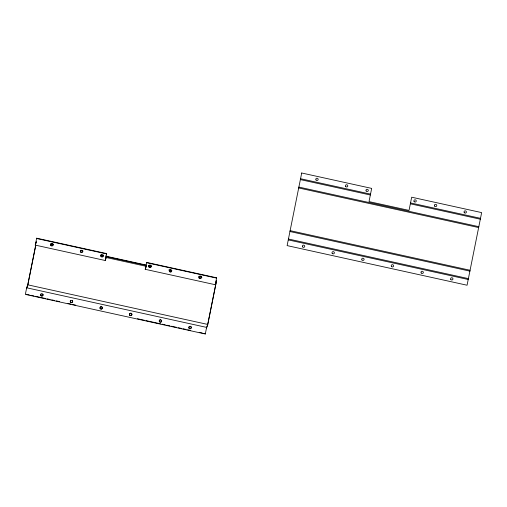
<?xml version="1.0" encoding="UTF-8"?>
<svg xmlns="http://www.w3.org/2000/svg" width="507" height="507" viewBox="0 0 507 507"><rect width="100%" height="100%" fill="white"/><g stroke="black" fill="none" stroke-linecap="round" stroke-linejoin="round"><path stroke-width="0.76" d="M203.871 333.353L205.411 333.695L205.297 334.005L25.35 294.396L26.675 287.792L27.771 284.82L35.718 245.236M35.249 245.103L36.688 238.189L106.66 253.589L105.222 260.503L35.249 245.103L36.339 242.131M35.712 245.534L27.708 285.39L26.611 288.363M105.222 260.503L106.489 256.65L146.498 265.459M145.224 269.312L146.662 262.398L216.635 277.798L215.196 284.712L145.224 269.312L146.32 266.34L106.312 257.531M205.297 334.005L206.622 327.402L207.718 324.429L216.293 281.74L215.196 284.712M36.688 238.189L36.574 238.499L106.546 253.906L106.66 253.589M35.541 243.911L36.358 241.681M105.513 259.311L106.489 256.65M146.662 262.398L146.548 262.708L216.521 278.109L216.635 277.798M145.515 268.121L146.25 266.124M215.488 283.521L216.584 280.548L207.655 325L206.564 327.972M300.55 178.718L370.522 194.118M410.531 202.92L480.503 218.327M300.378 179.598L370.344 194.999M410.353 203.801L480.325 219.208M298.877 187.077L478.823 226.686M298.699 187.958L478.646 227.567M290.124 230.647L470.071 270.256M289.947 231.528L469.894 271.137M288.445 239.012L468.392 278.622M288.268 239.893L468.221 279.503M50.535 244L53.622 244.678M80.657 250.629L82.971 251.136M100.735 255.046L103.054 255.56M105.367 256.067L146.301 265.079M148.621 265.586L151.707 266.27M168.698 270.009L171.791 270.687M198.82 276.638L201.906 277.316M27.771 284.82L207.718 324.429M26.675 287.792L206.622 327.402M26.237 294.25L29.324 294.935M30.87 295.27L33.963 295.955M35.503 296.291L45.548 298.503M47.088 298.845L50.18 299.523M51.727 299.865L54.813 300.543M56.359 300.885L59.446 301.564M67.944 303.433L71.031 304.111M72.577 304.454L75.663 305.132M137.448 318.732L144.4 320.266M145.946 320.601L160.618 323.834M162.164 324.176L165.25 324.854M166.797 325.196L169.889 325.874M171.429 326.21L176.835 327.402M178.382 327.744L181.474 328.422M183.014 328.764L186.107 329.442M187.653 329.784L190.74 330.463M199.232 332.332L202.325 333.01M201.184 276.575A1.198 1.122 20.2 0 1 200.69 278.216A1.198 1.122 20.2 0 1 199.055 277.399A1.198 1.122 20.2 0 1 200.113 276.036M200.423 276.068A1.198 1.122 20.2 0 1 200.975 276.347M171.765 270.611A1.198 1.122 20.2 0 1 170.46 271.765A1.198 1.122 20.2 0 1 169.439 270.294A1.198 1.122 20.2 0 1 171.093 269.654M149.388 265.174A1.198 1.122 20.2 0 1 151.225 265.998A1.198 1.122 20.2 0 1 149.736 267.202A1.198 1.122 20.2 0 1 149.159 265.357M103.187 256.111A1.198 1.122 20.2 0 1 101.47 256.498A1.198 1.122 20.2 0 1 101.223 254.806M102.896 254.755A1.198 1.122 20.2 0 1 103.238 255.249M82.368 250.236A1.198 1.122 20.2 0 1 82.495 251.833A1.198 1.122 20.2 0 1 80.822 251.884A1.198 1.122 20.2 0 1 80.695 250.287M53.096 244.216A1.198 1.122 20.2 0 1 52.462 245.591A1.198 1.122 20.2 0 1 50.941 245.052A1.198 1.122 20.2 0 1 51.302 243.582M52.487 243.544A1.198 1.122 20.2 0 1 52.956 243.943M161.689 320.785A1.198 1.122 20.2 0 1 160.389 321.939A1.198 1.122 20.2 0 1 159.363 320.468A1.198 1.122 20.2 0 1 161.023 319.822M191.107 326.742A1.198 1.122 20.2 0 1 190.708 328.352A1.198 1.122 20.2 0 1 189.048 327.763A1.198 1.122 20.2 0 1 189.738 326.261M190.347 326.242A1.198 1.122 20.2 0 1 190.905 326.514M131.75 313.681A1.198 1.122 20.2 0 1 131.522 315.177A1.198 1.122 20.2 0 1 129.919 315.031A1.198 1.122 20.2 0 1 129.868 313.503M130.103 313.313A1.198 1.122 20.2 0 1 131.541 313.453M102.376 307.451A1.198 1.122 20.2 0 1 101.039 308.877A1.198 1.122 20.2 0 1 100.361 307.008M100.589 306.817A1.198 1.122 20.2 0 1 101.774 306.786M102.034 306.957A1.198 1.122 20.2 0 1 102.237 307.185M72.298 300.41A1.198 1.122 20.2 0 1 72.419 302.007A1.198 1.122 20.2 0 1 70.746 302.058A1.198 1.122 20.2 0 1 70.619 300.461M43.019 294.383A1.198 1.122 20.2 0 1 42.385 295.765A1.198 1.122 20.2 0 1 40.864 295.226A1.198 1.122 20.2 0 1 41.232 293.756M42.677 293.889A1.198 1.122 20.2 0 1 42.88 294.117M301.703 172.995L287.12 245.61L467.067 285.226L481.65 212.604L411.678 197.204L409.029 210.405L369.02 201.602L371.675 188.395L301.703 172.995M50.877 245.451A1.198 1.122 20.2 0 0 52.931 245.388A1.198 1.122 20.2 0 0 51.771 243.721A1.198 1.122 20.2 0 0 50.877 245.451M80.499 251.973A1.198 1.122 20.2 0 0 82.546 251.909A1.198 1.122 20.2 0 0 81.393 250.243A1.198 1.122 20.2 0 0 80.499 251.973M101.026 256.485A1.198 1.122 20.2 0 0 103.073 256.422A1.198 1.122 20.2 0 0 101.913 254.761A1.198 1.122 20.2 0 0 101.026 256.485M148.963 267.037A1.198 1.122 20.2 0 0 151.01 266.974A1.198 1.122 20.2 0 0 149.85 265.313A1.198 1.122 20.2 0 0 148.963 267.037M169.484 271.556A1.198 1.122 20.2 0 0 171.537 271.492A1.198 1.122 20.2 0 0 170.377 269.832A1.198 1.122 20.2 0 0 169.484 271.556M199.105 278.077A1.198 1.122 20.2 0 0 201.159 278.013A1.198 1.122 20.2 0 0 199.999 276.353A1.198 1.122 20.2 0 0 199.105 278.077M40.801 295.625A1.198 1.122 20.2 0 0 42.854 295.562A1.198 1.122 20.2 0 0 41.694 293.895A1.198 1.122 20.2 0 0 40.801 295.625M70.422 302.14A1.198 1.122 20.2 0 0 72.476 302.077A1.198 1.122 20.2 0 0 71.316 300.417A1.198 1.122 20.2 0 0 70.422 302.14M100.164 308.687A1.198 1.122 20.2 0 0 102.211 308.624A1.198 1.122 20.2 0 0 101.058 306.963A1.198 1.122 20.2 0 0 100.164 308.687M129.672 315.183A1.198 1.122 20.2 0 0 131.725 315.12A1.198 1.122 20.2 0 0 130.565 313.459A1.198 1.122 20.2 0 0 129.672 315.183M159.413 321.73A1.198 1.122 20.2 0 0 161.46 321.666A1.198 1.122 20.2 0 0 160.301 320.006A1.198 1.122 20.2 0 0 159.413 321.73M189.035 328.251A1.198 1.122 20.2 0 0 191.082 328.187A1.198 1.122 20.2 0 0 189.922 326.527A1.198 1.122 20.2 0 0 189.035 328.251M450.805 279.465A1.198 1.122 20.2 0 0 452.852 279.401A1.198 1.122 20.2 0 0 451.693 277.741A1.198 1.122 20.2 0 0 450.805 279.465M421.184 272.95A1.198 1.122 20.2 0 0 423.231 272.886A1.198 1.122 20.2 0 0 422.071 271.22A1.198 1.122 20.2 0 0 421.184 272.95M391.442 266.403A1.198 1.122 20.2 0 0 393.495 266.34A1.198 1.122 20.2 0 0 392.336 264.673A1.198 1.122 20.2 0 0 391.442 266.403M361.935 259.907A1.198 1.122 20.2 0 0 363.982 259.844A1.198 1.122 20.2 0 0 362.828 258.177A1.198 1.122 20.2 0 0 361.935 259.907M332.193 253.361A1.198 1.122 20.2 0 0 334.246 253.297A1.198 1.122 20.2 0 0 333.086 251.637A1.198 1.122 20.2 0 0 332.193 253.361M302.578 246.839A1.198 1.122 20.2 0 0 304.625 246.776A1.198 1.122 20.2 0 0 303.465 245.115A1.198 1.122 20.2 0 0 302.578 246.839M464.235 212.572A1.198 1.122 20.2 0 0 466.288 212.509A1.198 1.122 20.2 0 0 465.128 210.842A1.198 1.122 20.2 0 0 464.235 212.572M434.613 206.051A1.198 1.122 20.2 0 0 436.666 205.988A1.198 1.122 20.2 0 0 435.507 204.321A1.198 1.122 20.2 0 0 434.613 206.051M414.086 201.532A1.198 1.122 20.2 0 0 416.139 201.469A1.198 1.122 20.2 0 0 414.979 199.809A1.198 1.122 20.2 0 0 414.086 201.532M366.155 190.981A1.198 1.122 20.2 0 0 368.202 190.917A1.198 1.122 20.2 0 0 367.043 189.257A1.198 1.122 20.2 0 0 366.155 190.981M345.628 186.462A1.198 1.122 20.2 0 0 347.675 186.399A1.198 1.122 20.2 0 0 346.522 184.738A1.198 1.122 20.2 0 0 345.628 186.462M316.007 179.941A1.198 1.122 20.2 0 0 318.054 179.877A1.198 1.122 20.2 0 0 316.9 178.217A1.198 1.122 20.2 0 0 316.007 179.941"/></g></svg>
